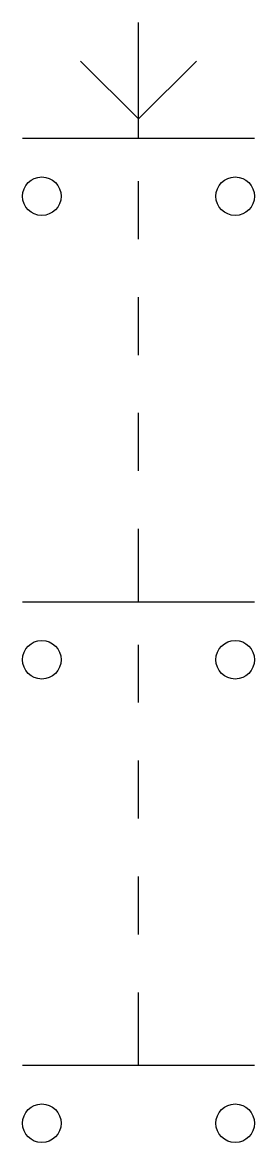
# Model space of a CAD drawing. Extents: x -0.19 to 0.19, y -1.53 to 0.28.
import ezdxf

# ---------------------------------------------------------------- set-up
doc = ezdxf.new("R2010")
doc.units = 0
doc.header["$LTSCALE"] = 1.5
doc.header["$MEASUREMENT"] = 0
doc.layers.get('0').update_dxf_attribs({"linetype": 'CONTINUOUS'})

msp = doc.modelspace()

# ---------------------------------------------------------------- linework, layer by layer
for p, q in [((0, 0.125), (0, 0.2812)), ((0, 0.125), (-0.0938, 0.2188)), ((0, 0.125), (0.0938, 0.2188)), ((0, 0.0938), (0, 0.1875)), ((-0.1875, 0.0938), (0.1875, 0.0938)), ((0, -0.0694), (0, 0.0243)), ((0, -0.2569), (0, -0.1632)), ((0, -0.4444), (0, -0.3507)), ((0, -0.6562), (0, -0.5382)), ((-0.1875, -0.6562), (0.1875, -0.6562)), ((0, -0.8194), (0, -0.7257)), ((0, -1.0069), (0, -0.9132)), ((0, -1.1944), (0, -1.1007)), ((0, -1.4062), (0, -1.2882)), ((-0.1875, -1.4062), (0.1875, -1.4062))]:
    msp.add_line(p, q)
for centre in [(-0.1562, 0), (0.1562, 0), (-0.1562, -0.75), (0.1562, -0.75), (-0.1562, -1.5), (0.1562, -1.5)]:
    msp.add_circle(centre, 0.0312)

doc.saveas('drawing.dxf')
